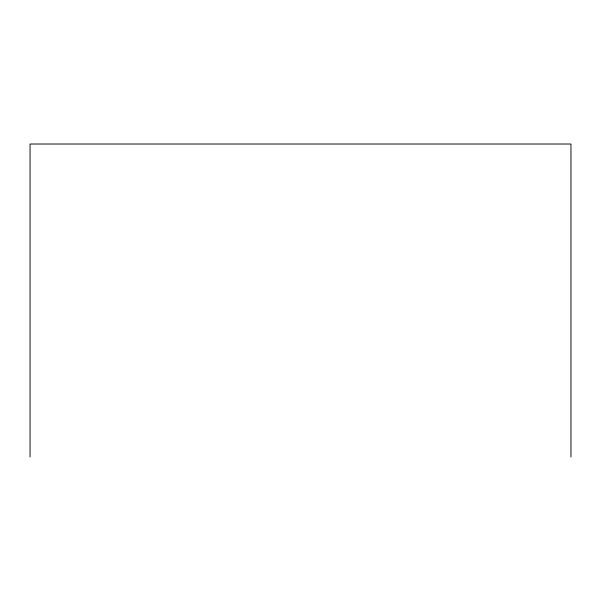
<?xml version="1.0" encoding="UTF-8"?>
<svg xmlns="http://www.w3.org/2000/svg" width="601" height="601" viewBox="0 0 601 601"><rect width="100%" height="100%" fill="white"/><g stroke="black" fill="none" stroke-linecap="round" stroke-linejoin="round"><path stroke-width="0.9" d="M570.95 456.978L570.95 144.022L30.05 144.022L30.05 456.978"/></g></svg>
